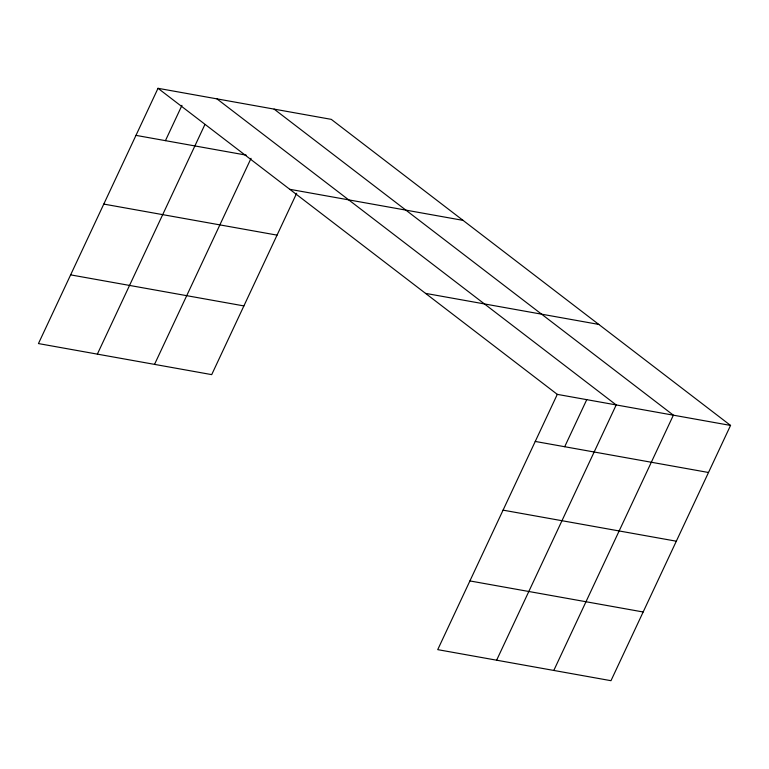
<?xml version="1.0" encoding="UTF-8"?>
<svg xmlns="http://www.w3.org/2000/svg" width="769" height="769" viewBox="0 0 769 769"><rect width="100%" height="100%" fill="white"/><g stroke="black" fill="none" stroke-linecap="round" stroke-linejoin="round"><path stroke-width="1.15" d="M730.55 425.43L557.294 394.372L437.724 649.642L610.98 680.69L730.55 425.43L331.276 119.358L158.02 88.31L38.45 343.57L211.706 374.628L296.661 193.269M165.431 140.66L181.965 105.353M97.355 354.134L204.9 124.54M154.531 364.381L251.05 158.327M564.696 446.722L586.747 399.659M496.63 660.196L616.2 404.936L216.935 98.865M553.805 670.443L673.375 415.183L274.1 109.111M135.978 135.373L246.224 155.136M289.788 189.309L463.034 220.367M103.796 204.083L277.051 235.131M425.536 293.373L598.791 324.422M70.633 274.869L243.888 305.918M535.243 441.444L708.499 472.493M503.061 510.145L676.316 541.203M469.907 580.931L643.163 611.989M158.02 88.31L557.294 394.372"/></g></svg>
